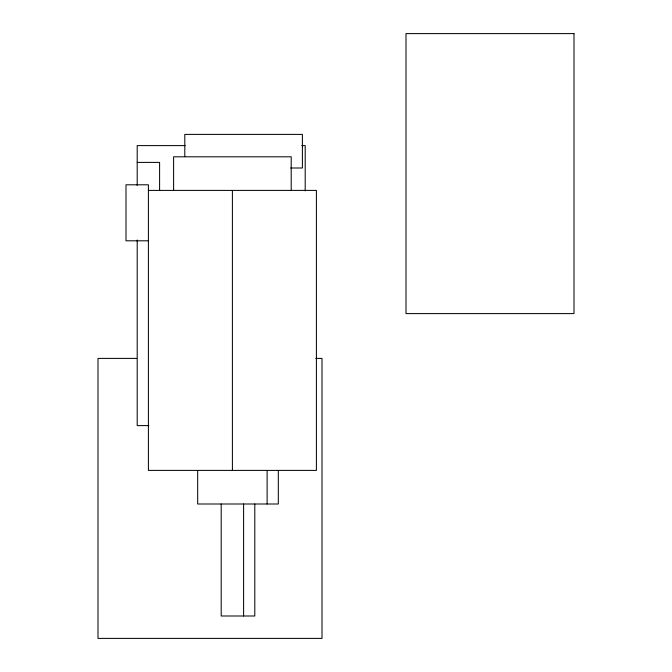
<?xml version="1.0" encoding="UTF-8"?>
<svg xmlns="http://www.w3.org/2000/svg" width="672" height="672" viewBox="0 0 672 672"><rect width="100%" height="100%" fill="white"/><g stroke="black" fill="none" stroke-linecap="round" stroke-linejoin="round"><path stroke-width="1.01" d="M185.212 145.597L137.197 145.597L137.197 185.447M301.795 145.597L305.197 145.597L305.197 190.89M137.197 162.397L159.6 162.397L159.6 190.403M290.674 168L302.4 168L302.4 134.4L184.8 134.4L184.8 156.45M148.403 190.403L316.403 190.403L316.403 470.4L148.403 470.4L148.403 184.8L126 184.8L126 240.803L148.403 240.803M136.66 358.403L98.003 358.403L98.003 638.4L321.997 638.4L321.997 358.403L315.781 358.403M148.789 425.603L137.197 425.603L137.197 239.98M291.203 190.403L291.203 156.803L173.603 156.803L173.603 190.403M278.317 470.4L278.317 504L197.677 504L197.677 470.4M267.12 470.4L267.12 504M254.797 504L254.797 615.997L221.197 615.997L221.197 504M243.6 504L243.6 615.997M232.403 190.403L232.403 470.4M573.997 33.6L405.997 33.6L405.997 313.597L573.997 313.597L573.997 33.6"/></g></svg>
